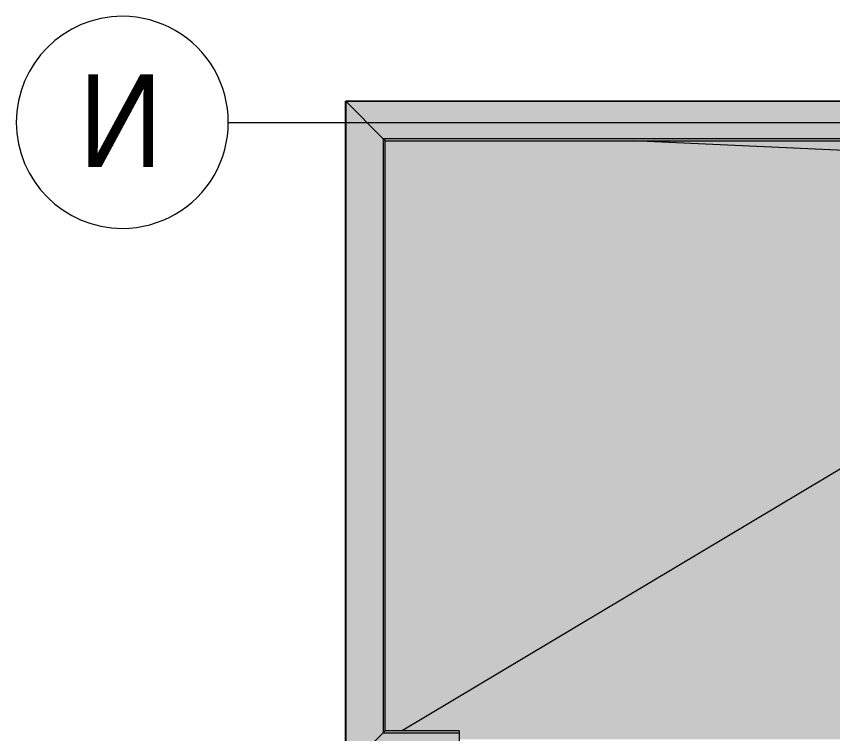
# Model space of a CAD drawing. Header units: millimetres. Extents: x 957 to 228198, y -8553 to 29000.
# Drawn here: x 92564 to 107969, y 15466 to 29000 of the extents above; entities that cross this region are included whole.
import ezdxf

# ---------------------------------------------------------------- set-up
doc = ezdxf.new("R2010")
doc.units = ezdxf.units.MM
for name, color, linetype, lineweight in [('A-DETL-2', 7, 'Continuous', 5), ('A-GENM-2', 7, 'Continuous', 5), ('Оси', 7, 'Continuous', 9), ('Оси-1', 7, 'Continuous', 20)]:
    doc.layers.add(name, color=color, linetype=linetype, lineweight=lineweight)
doc.layers.add('A-DETL-GENF-3', color=7, linetype='Continuous', lineweight=9, true_color=0xc0c0c0, transparency=0.4)
doc.layers.add('A-FLOR-1', color=7, linetype='Continuous', lineweight=5, true_color=0xb7b7b7)
doc.layers.add('A-GENM-3', color=7, linetype='Continuous', lineweight=5, true_color=0x737373)
doc.styles.add('Arial_1', font='arial.ttf', dxfattribs={"width": 0.9, "height": 1750})

# ---------------------------------------------------------------- blocks, each defined once
blk = doc.blocks.new('парапет1 - парапет-18629556-3_2_2_птичка')
at = {"layer": 'A-GENM-2'}
for p, q in [((-2411, 27400), (33928, 27400)), ((-2411, 14773), (-2411, 27400))]:
    blk.add_line(p, q, dxfattribs=at)
at = {"layer": 'A-GENM-3'}
for p, q in [((-2409, 27398), (-1702, 26691)), ((33219, 26691), (-1702, 26691)), ((-1702, 26691), (-1666, 26655)), ((-1702, 26691), (-1702, 15482)), ((-1665, 26654), (33182, 26654)), ((-1665, 15519), (-1665, 26654)), ((-2409, 14775), (-1702, 15482)), ((-1702, 15482), (-1666, 15518)), ((-1702, 15482), (-268, 15482)), ((-268, 15519), (-1665, 15519)), ((-268, 15519), (-268, 15518)), ((-268, 15518), (-268, 15482)), ((-268, 15482), (-268, 14775))]:
    blk.add_line(p, q, dxfattribs=at)
for points in [[(-1666, 26655), (-1665, 26654), (-1665, 26654), (-1665, 26654), (-1665, 26654)], [(-1666, 15518), (-1665, 15519), (-1665, 15519), (-1665, 15519), (-1665, 15519)]]:
    blk.add_open_spline(points, degree=3, dxfattribs=at)
blk = doc.blocks.new('Ось сетки - D8-29747960-3_2_2_птичка')
at = {"layer": 'Оси-1'}
for start, end in [(360, 180), (180, 360)]:
    blk.add_arc((0, 0), 4, start, end, dxfattribs=at)

msp = doc.modelspace()

# ---------------------------------------------------------------- hatches: boundary and pattern name
at = {"layer": 'A-DETL-GENF-3'}
msp.add_hatch(color=256, dxfattribs=at).paths.add_polyline_path([(98779, 14774.9), (100920.1, 14774.9), (100920.1, 15358), (139498.2, 15358), (139498.2, 23888.3), (135116.2, 23888.3), (135114.2, 27398.1), (98779, 27398.1), (98779, 15270.2)])

# ---------------------------------------------------------------- linework, layer by layer
at = {"layer": 'A-DETL-2'}
for p, q in [((135116.2, 27398.1), (98779, 27398.1)), ((98779, 27398.1), (98779, 14774.9))]:
    msp.add_line(p, q, dxfattribs=at)
at = {"layer": 'A-FLOR-1'}
for p, q in [((115498.1, 26130), (104188.4, 26653.6)), ((99830, 15518.4), (115498.1, 24880))]:
    msp.add_line(p, q, dxfattribs=at)
at = {"layer": 'Оси'}
msp.add_line((96563.8, 27000), (109063.8, 27000), dxfattribs=at)

# ---------------------------------------------------------------- block references
at = {"layer": 'A-GENM-2'}
msp.add_blockref('парапет1 - парапет-18629556-3_2_2_птичка', (101188.1, 0), dxfattribs=at)
at = {"layer": 'Оси-1', "xscale": 499.9999999999995, "yscale": 499.9999999999995, "zscale": 499.9999999999995, "rotation": 269.9999999999995}
msp.add_blockref('Ось сетки - D8-29747960-3_2_2_птичка', (94563.8, 27000), dxfattribs=at)

# ---------------------------------------------------------------- texts
at = {"layer": 'Оси', "insert": (93741.4, 27905.2), "char_height": 1750, "width": 1948.101, "attachment_point": 1, "style": 'Arial_1'}
msp.add_mtext('\\fArial|b0|i0|c204|p34|;\\W.9;И', dxfattribs=at)

doc.saveas('drawing.dxf')
